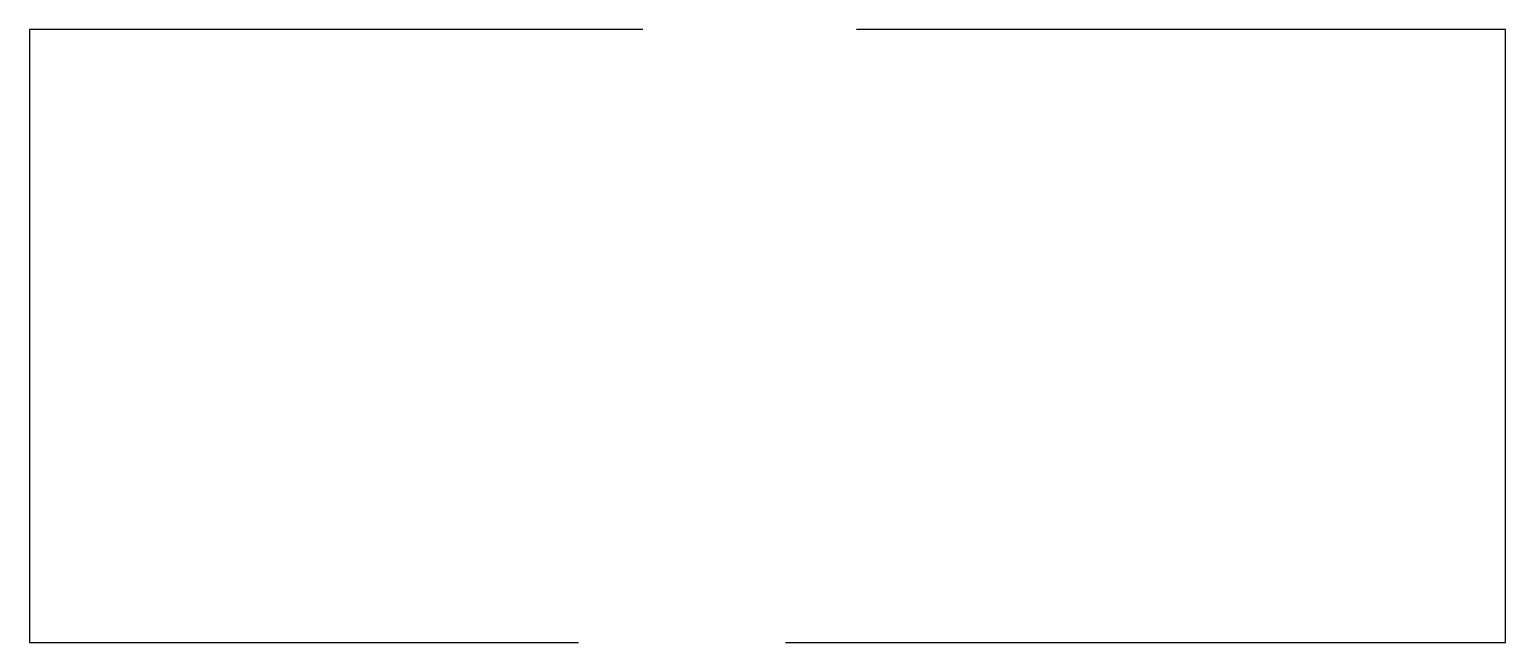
# Model space of a CAD drawing. Extents: x -13.5 to 15.5, y 14.8 to 46.6.
# Drawn here: x -13.51 to 15.46, y 34.59 to 46.61 of the extents above; entities outside this region: 1.
import ezdxf

# ---------------------------------------------------------------- set-up
doc = ezdxf.new("R2010")
doc.units = 0
doc.layers.add('輪廓線', color=7, linetype='CONTINUOUS')
doc.styles.add('CNS', font='txt.shx', dxfattribs={"width": 0.75, "height": 3, "bigfont": 'chineset.shx'})

msp = doc.modelspace()

# ---------------------------------------------------------------- linework, layer by layer
at = {"layer": '輪廓線'}
for p, q in [((-13.513, 46.61), (-13.513, 34.588)), ((-1.476, 46.61), (-13.513, 46.61)), ((15.458, 46.61), (2.722, 46.61)), ((15.458, 34.588), (15.458, 46.61)), ((-13.513, 34.588), (-2.736, 34.588)), ((1.323, 34.588), (15.458, 34.588))]:
    msp.add_line(p, q, dxfattribs=at)

# ---------------------------------------------------------------- texts
at = {"layer": '輪廓線', "style": 'CNS', "width": 0.75}
msp.add_text('圖 6-26', height=3, dxfattribs=at).set_placement((-5.186, 14.79))

doc.saveas('drawing.dxf')
